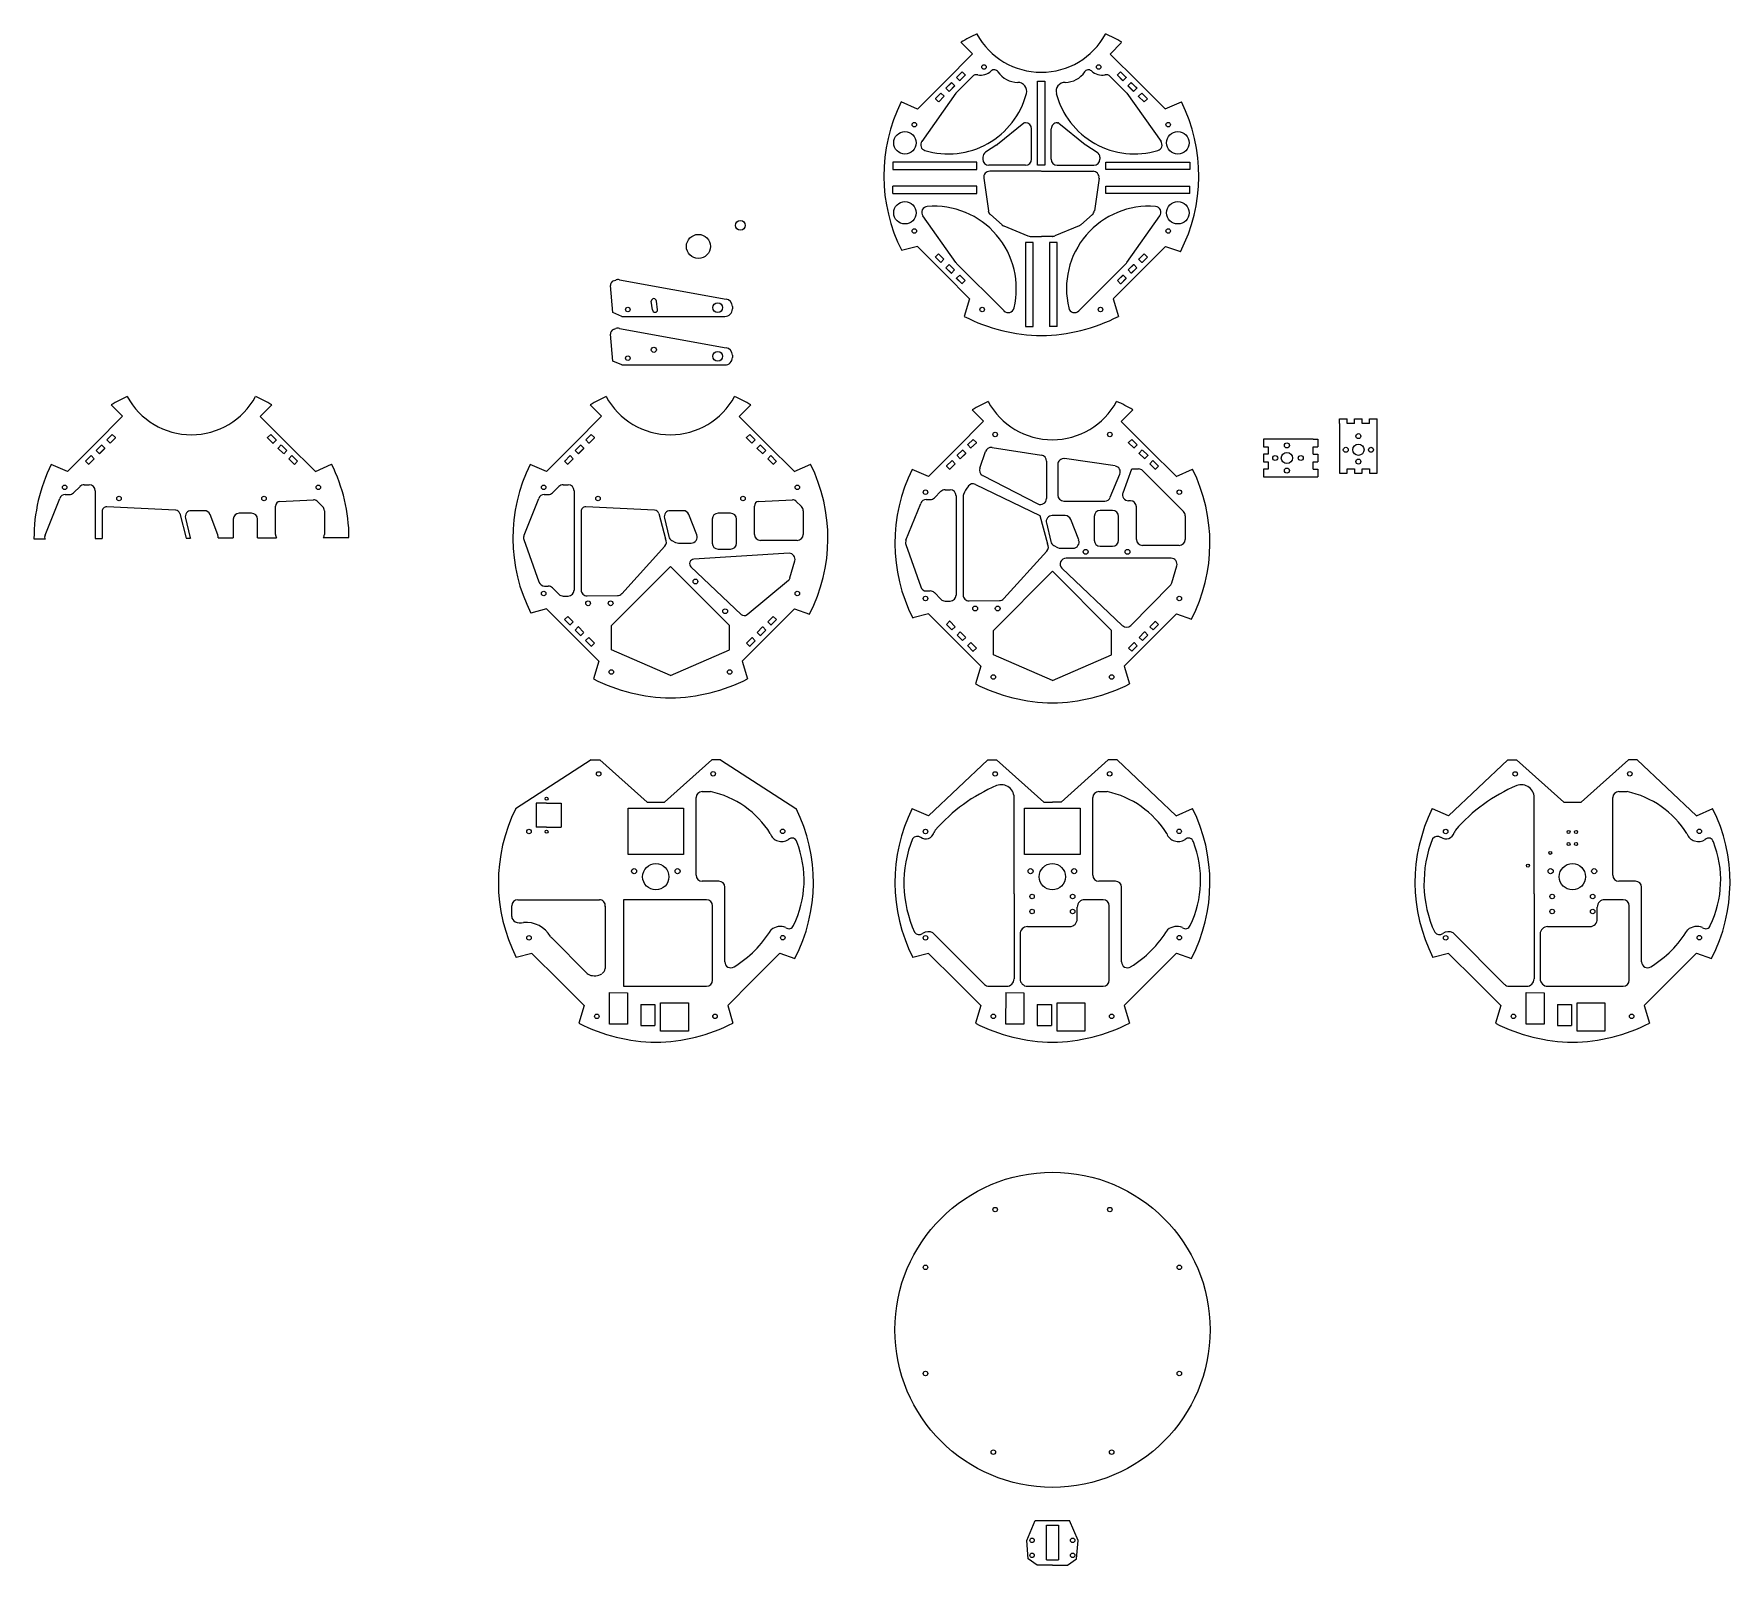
# Model space of a CAD drawing. Header units: millimetres. Extents: x 2602 to 6393, y 716 to 3156.
# Drawn here: x 2602 to 3733, y 716 to 1737 of the extents above; entities that cross this region are included whole.
import ezdxf

# ---------------------------------------------------------------- set-up
doc = ezdxf.new("R2010")
doc.units = ezdxf.units.MM

msp = doc.modelspace()

# ---------------------------------------------------------------- linework, layer by layer
for p, q in [((3227.8, 1723.3), (3220.1, 1731)), ((3319.5, 1723.2), (3327.1, 1730.9)), ((3209.5, 1704.9), (3227.8, 1723.3)), ((3337.9, 1704.8), (3319.5, 1723.2)), ((3217.2, 1707.6), (3220.8, 1711.2)), ((3217.2, 1697.6), (3227.7, 1708.2)), ((3217.3, 1707.7), (3217.2, 1707.6)), ((3217.2, 1707.6), (3219.4, 1705.4)), ((3220.8, 1711.2), (3220.9, 1711.3)), ((3220.9, 1711.3), (3223.1, 1709.1)), ((3223, 1709), (3223.1, 1709.1)), ((3330.2, 1697.6), (3319.6, 1708.2)), ((3326.5, 1711.3), (3324.3, 1709.1)), ((3324.4, 1709), (3324.3, 1709.1)), ((3328, 1705.4), (3324.4, 1709)), ((3326.6, 1711.2), (3326.5, 1711.3)), ((3330.2, 1707.6), (3326.6, 1711.2)), ((3330.2, 1707.6), (3328, 1705.4)), ((3330.1, 1707.7), (3330.2, 1707.6)), ((3209.5, 1704.9), (3191.1, 1686.5)), ((3216.7, 1697.1), (3194, 1665)), ((3206.7, 1697), (3203.1, 1693.5)), ((3206.7, 1697), (3206.8, 1697.1)), ((3206.8, 1697.1), (3208.9, 1695)), ((3210.1, 1700.5), (3213.8, 1704.2)), ((3210.2, 1700.6), (3210.1, 1700.5)), ((3210.1, 1700.5), (3212.3, 1698.3)), ((3216, 1702), (3212.3, 1698.3)), ((3213.8, 1704.2), (3216, 1702)), ((3215.9, 1702), (3216, 1702)), ((3219.4, 1705.5), (3219.4, 1705.4)), ((3271.1, 1705.1), (3276.1, 1705.1)), ((3271.1, 1649.1), (3271.1, 1705.1)), ((3276.1, 1705.1), (3276.1, 1649.1)), ((3327.9, 1705.5), (3328, 1705.4)), ((3330.7, 1697.1), (3353.4, 1665)), ((3333.5, 1704.2), (3331.4, 1702)), ((3331.5, 1702), (3331.4, 1702)), ((3331.4, 1702), (3335.1, 1698.3)), ((3337.2, 1700.5), (3333.5, 1704.2)), ((3337.2, 1700.5), (3335.1, 1698.3)), ((3337.2, 1700.6), (3337.2, 1700.5)), ((3337.9, 1704.8), (3356.3, 1686.4)), ((3340.6, 1697.1), (3338.5, 1695)), ((3340.7, 1697), (3340.6, 1697.1)), ((3340.7, 1697), (3344.2, 1693.5)), ((3191.1, 1686.5), (3180.2, 1691.3)), ((3203.1, 1693.5), (3203.1, 1693.4)), ((3203.1, 1693.4), (3205.2, 1691.3)), ((3205.3, 1691.4), (3208.8, 1694.9)), ((3208.8, 1694.9), (3208.9, 1695)), ((3338.5, 1694.9), (3338.5, 1695)), ((3342.1, 1691.4), (3338.5, 1694.9)), ((3342.1, 1691.4), (3342.2, 1691.3)), ((3344.3, 1693.4), (3342.2, 1691.3)), ((3344.2, 1693.5), (3344.3, 1693.4)), ((3356.2, 1686.6), (3367, 1691.3)), ((3262.1, 1677.2), (3244.5, 1662.9)), ((3263.1, 1677.4), (3262.7, 1677.4)), ((3267.1, 1658.8), (3267.1, 1673.4)), ((3280.2, 1658.8), (3280.3, 1673.4)), ((3284.3, 1677.4), (3284.7, 1677.4)), ((3285.3, 1677.2), (3302.9, 1662.9)), ((3244.1, 1662.7), (3236.5, 1657.7)), ((3303.3, 1662.6), (3310.9, 1657.7)), ((3174.7, 1651.2), (3174.7, 1646.2)), ((3230.7, 1651.2), (3174.7, 1651.2)), ((3230.7, 1646.2), (3230.7, 1651.2)), ((3234.7, 1654.4), (3234.7, 1653.1)), ((3267.1, 1653.1), (3267.1, 1658.8)), ((3280.2, 1653.1), (3280.2, 1658.8)), ((3312.7, 1654.4), (3312.7, 1653.1)), ((3316.7, 1646.2), (3316.7, 1651.2)), ((3316.7, 1651.2), (3372.7, 1651.2)), ((3372.7, 1651.2), (3372.7, 1646.2)), ((3174.7, 1646.2), (3230.7, 1646.2)), ((3235.3, 1640.5), (3238.4, 1618.7)), ((3263.1, 1649.1), (3238.7, 1649.1)), ((3273.6, 1645.1), (3239.3, 1645.1)), ((3276.1, 1649.1), (3271.1, 1649.1)), ((3273.7, 1645.1), (3308.1, 1645.1)), ((3284.2, 1649.1), (3308.7, 1649.1)), ((3312.1, 1640.5), (3309, 1618.7)), ((3372.7, 1646.2), (3316.7, 1646.2)), ((3174.7, 1630.2), (3174.7, 1635.2)), ((3230.7, 1635.2), (3174.7, 1635.2)), ((3174.7, 1630.2), (3230.7, 1630.2)), ((3230.7, 1630.2), (3230.7, 1635.2)), ((3316.7, 1630.2), (3316.7, 1635.2)), ((3316.7, 1635.2), (3372.7, 1635.2)), ((3372.7, 1630.2), (3316.7, 1630.2)), ((3372.7, 1630.2), (3372.7, 1635.2)), ((3239.7, 1616.3), (3247.5, 1609.4)), ((3307.7, 1616.3), (3299.9, 1609.4)), ((3216.7, 1584.3), (3194.7, 1615.3)), ((3248.6, 1608.7), (3264.7, 1602)), ((3298.8, 1608.7), (3282.6, 1602)), ((3330.7, 1584.2), (3352.7, 1615.3)), ((3191.1, 1594.9), (3180.6, 1592.2)), ((3209.5, 1576.5), (3191.1, 1594.9)), ((3268.2, 1597.7), (3263.2, 1597.7)), ((3263.2, 1597.7), (3263.2, 1541.7)), ((3266.3, 1601.7), (3273.7, 1601.7)), ((3268.2, 1541.7), (3268.2, 1597.7)), ((3281.3, 1601.7), (3273.7, 1601.7)), ((3284.2, 1597.7), (3279.2, 1597.7)), ((3279.2, 1597.7), (3279.2, 1541.7)), ((3284.2, 1541.7), (3284.2, 1597.7)), ((3337.9, 1576.5), (3356.3, 1594.9)), ((3356.3, 1594.9), (3366.3, 1591.5)), ((3205.1, 1590.1), (3203, 1587.9)), ((3203.1, 1587.8), (3203, 1587.9)), ((3203.1, 1587.8), (3206.6, 1584.3)), ((3205.2, 1590), (3205.1, 1590.1)), ((3208.8, 1586.5), (3205.2, 1590)), ((3206.6, 1584.3), (3206.7, 1584.2)), ((3208.8, 1586.4), (3206.7, 1584.2)), ((3208.8, 1586.5), (3208.8, 1586.4)), ((3212.2, 1583), (3210.1, 1580.8)), ((3212.3, 1582.9), (3212.2, 1583)), ((3212.2, 1583), (3215.9, 1579.3)), ((3217.1, 1583.7), (3248.8, 1552.1)), ((3330.2, 1583.7), (3298.6, 1552.1)), ((3335.2, 1583), (3331.5, 1579.3)), ((3335.1, 1582.9), (3335.2, 1583)), ((3335.2, 1583), (3337.3, 1580.8)), ((3338.5, 1586.4), (3340.7, 1584.2)), ((3338.6, 1586.4), (3338.5, 1586.4)), ((3338.6, 1586.4), (3342.1, 1590)), ((3340.8, 1584.3), (3340.7, 1584.2)), ((3344.3, 1587.8), (3340.8, 1584.3)), ((3342.1, 1590), (3342.2, 1590.1)), ((3342.2, 1590.1), (3344.4, 1587.9)), ((3344.3, 1587.8), (3344.4, 1587.9)), ((2988.5, 1572), (2990.2, 1572.6)), ((2992.6, 1572.8), (3063.7, 1559.9)), ((3209.5, 1576.5), (3225.9, 1560.1)), ((3213.8, 1577.1), (3210.1, 1580.8)), ((3213.7, 1577.2), (3213.8, 1577.1)), ((3215.9, 1579.3), (3213.8, 1577.1)), ((3219.3, 1575.9), (3217.1, 1573.8)), ((3217.2, 1573.7), (3217.1, 1573.8)), ((3217.1, 1573.8), (3220.7, 1570.2)), ((3219.4, 1575.8), (3219.3, 1575.9)), ((3219.3, 1575.9), (3222.9, 1572.3)), ((3223, 1572.2), (3220.8, 1570.1)), ((3222.9, 1572.3), (3223, 1572.2)), ((3337.9, 1576.5), (3321.5, 1560.1)), ((3324.5, 1572.3), (3324.4, 1572.2)), ((3324.4, 1572.2), (3326.5, 1570.1)), ((3328.1, 1575.9), (3324.5, 1572.3)), ((3330.2, 1573.8), (3326.6, 1570.1)), ((3328, 1575.8), (3328.1, 1575.9)), ((3328.1, 1575.9), (3330.2, 1573.8)), ((3330.2, 1573.7), (3330.2, 1573.8)), ((3331.5, 1579.3), (3333.6, 1577.1)), ((3333.6, 1577.1), (3337.3, 1580.8)), ((3333.7, 1577.2), (3333.6, 1577.1)), ((3337.9, 1576.5), (3337.9, 1576.5)), ((2988.1, 1550.9), (2986.6, 1568.9)), ((3220.7, 1570.2), (3220.8, 1570.1)), ((3225.9, 1560.1), (3222.3, 1548.4)), ((3321.5, 1560.1), (3325, 1548.4)), ((3326.6, 1570.1), (3326.5, 1570.1)), ((2994.1, 1548.4), (2988.1, 1550.9)), ((2994.1, 1548.4), (3062.8, 1548.4)), ((3014.6, 1552.8), (3013.8, 1558.5)), ((3018, 1552.8), (3017.2, 1558.5)), ((3067.8, 1555), (3067.8, 1553.4)), ((2988.5, 1539.6), (2990.2, 1540.2)), ((2992.6, 1540.4), (3063.7, 1527.5)), ((3263.2, 1541.7), (3268.2, 1541.7)), ((3284.2, 1541.7), (3279.2, 1541.7)), ((2988.1, 1518.5), (2986.6, 1536.5)), ((2994.1, 1516), (2988.1, 1518.5)), ((2994.1, 1516), (3062.8, 1516)), ((3067.8, 1522.6), (3067.8, 1521)), ((2643.3, 1463.4), (2661.6, 1481.8)), ((2661.6, 1481.8), (2653.9, 1489.5)), ((2753.3, 1481.7), (2761, 1489.4)), ((2771.7, 1463.3), (2753.3, 1481.7)), ((2962.4, 1463.4), (2980.7, 1481.8)), ((2980.7, 1481.8), (2973, 1489.5)), ((3072.4, 1481.7), (3080.1, 1489.4)), ((3090.8, 1463.3), (3072.4, 1481.7)), ((3235.2, 1478.5), (3227.5, 1486.2)), ((3326.9, 1478.4), (3334.6, 1486.1)), ((2654.6, 1469.7), (2654.7, 1469.7)), ((2654.7, 1469.7), (2656.9, 1467.6)), ((2760.3, 1469.7), (2758.1, 1467.6)), ((2760.4, 1469.7), (2760.3, 1469.7)), ((2973.7, 1469.7), (2973.8, 1469.7)), ((2973.8, 1469.7), (2976, 1467.6)), ((3079.4, 1469.7), (3077.2, 1467.6)), ((3079.5, 1469.7), (3079.4, 1469.7)), ((3216.9, 1460.1), (3235.2, 1478.5)), ((3345.3, 1460), (3326.9, 1478.4)), ((3472.3, 1477), (3472.3, 1480)), ((3472.3, 1477), (3472.3, 1480)), ((3472.3, 1480), (3477.5, 1480)), ((3477.5, 1477), (3477.5, 1480)), ((3482.3, 1477), (3482.3, 1480)), ((3482.3, 1477), (3482.3, 1480)), ((3482.3, 1480), (3487.5, 1480)), ((3487.5, 1477), (3487.5, 1480)), ((3492.3, 1477), (3492.3, 1480)), ((3492.3, 1477), (3492.3, 1480)), ((3492.3, 1480), (3497.5, 1480)), ((3497.5, 1477), (3497.5, 1480)), ((2643.3, 1463.4), (2624.9, 1445)), ((2644, 1459.1), (2643.9, 1459)), ((2643.9, 1459), (2646.1, 1456.8)), ((2649.8, 1460.5), (2646.1, 1456.8)), ((2647.6, 1462.7), (2649.8, 1460.5)), ((2649.7, 1460.4), (2649.8, 1460.5)), ((2651.1, 1466.1), (2651, 1466)), ((2651, 1466), (2653.2, 1463.9)), ((2653.2, 1464), (2653.2, 1463.9)), ((2656.8, 1467.5), (2656.9, 1467.6)), ((2758.2, 1467.5), (2758.1, 1467.6)), ((2761.7, 1464), (2761.8, 1463.9)), ((2764, 1466), (2761.8, 1463.9)), ((2763.9, 1466.1), (2764, 1466)), ((2767.3, 1462.7), (2765.2, 1460.5)), ((2765.3, 1460.4), (2765.2, 1460.5)), ((2771, 1459), (2768.9, 1456.8)), ((2771, 1459.1), (2771, 1459)), ((2771.7, 1463.3), (2790.1, 1444.9)), ((2962.4, 1463.4), (2944, 1445)), ((2963.1, 1459.1), (2963, 1459)), ((2963, 1459), (2965.2, 1456.8)), ((2968.9, 1460.5), (2965.2, 1456.8)), ((2966.7, 1462.7), (2968.9, 1460.5)), ((2968.8, 1460.4), (2968.9, 1460.5)), ((2970.2, 1466.1), (2970.1, 1466)), ((2970.1, 1466), (2972.3, 1463.9)), ((2972.4, 1464), (2972.3, 1463.9)), ((2975.9, 1467.5), (2976, 1467.6)), ((3077.3, 1467.5), (3077.2, 1467.6)), ((3080.8, 1464), (3080.9, 1463.9)), ((3083.1, 1466), (3080.9, 1463.9)), ((3083, 1466.1), (3083.1, 1466)), ((3086.5, 1462.7), (3084.3, 1460.5)), ((3084.4, 1460.4), (3084.3, 1460.5)), ((3090.2, 1459), (3088, 1456.8)), ((3090.1, 1459.1), (3090.2, 1459)), ((3090.8, 1463.3), (3109.2, 1444.9)), ((3216.9, 1460.1), (3198.5, 1441.7)), ((3221.2, 1459.4), (3223.4, 1457.2)), ((3224.7, 1462.8), (3224.6, 1462.7)), ((3224.6, 1462.7), (3226.8, 1460.6)), ((3226.8, 1460.7), (3226.8, 1460.6)), ((3228.2, 1466.4), (3228.3, 1466.4)), ((3228.3, 1466.4), (3230.5, 1464.3)), ((3230.4, 1464.2), (3230.5, 1464.3)), ((3232.6, 1447.3), (3236.4, 1458.3)), ((3240.8, 1460.9), (3273.7, 1455.8)), ((3333.9, 1466.4), (3331.7, 1464.3)), ((3331.8, 1464.2), (3331.7, 1464.3)), ((3334, 1466.4), (3333.9, 1466.4)), ((3335.3, 1460.7), (3335.4, 1460.6)), ((3337.6, 1462.7), (3335.4, 1460.6)), ((3337.5, 1462.8), (3337.6, 1462.7)), ((3340.9, 1459.4), (3338.8, 1457.2)), ((3345.3, 1460), (3363.7, 1441.6)), ((3454.8, 1466.6), (3457.8, 1466.6)), ((3454.8, 1466.6), (3457.8, 1466.6)), ((3454.8, 1461.4), (3457.8, 1461.4)), ((3457.8, 1466.6), (3457.8, 1461.4)), ((2624.9, 1445), (2614, 1449.7)), ((2640.5, 1455.5), (2636.9, 1452)), ((2636.9, 1452), (2636.9, 1451.9)), ((2636.9, 1451.9), (2639, 1449.7)), ((2639.1, 1449.8), (2642.6, 1453.4)), ((2640.5, 1455.5), (2640.6, 1455.6)), ((2640.6, 1455.6), (2642.7, 1453.5)), ((2642.6, 1453.4), (2642.7, 1453.5)), ((2774.4, 1455.6), (2772.3, 1453.5)), ((2772.3, 1453.4), (2772.3, 1453.5)), ((2775.9, 1449.8), (2772.3, 1453.4)), ((2774.5, 1455.5), (2774.4, 1455.6)), ((2774.5, 1455.5), (2778, 1452)), ((2775.9, 1449.8), (2776, 1449.7)), ((2778.1, 1451.9), (2776, 1449.7)), ((2778, 1452), (2778.1, 1451.9)), ((2790, 1445), (2800.8, 1449.8)), ((2944, 1445), (2933.1, 1449.7)), ((2956.1, 1452), (2956, 1451.9)), ((2956, 1451.9), (2958.1, 1449.7)), ((2959.6, 1455.5), (2956.1, 1452)), ((2958.2, 1449.8), (2961.7, 1453.4)), ((2959.6, 1455.5), (2959.7, 1455.6)), ((2959.7, 1455.6), (2961.8, 1453.5)), ((2961.7, 1453.4), (2961.8, 1453.5)), ((3093.5, 1455.6), (3091.4, 1453.5)), ((3091.5, 1453.4), (3091.4, 1453.5)), ((3095, 1449.8), (3091.5, 1453.4)), ((3093.6, 1455.5), (3093.5, 1455.6)), ((3093.6, 1455.5), (3097.1, 1452)), ((3095, 1449.8), (3095.1, 1449.7)), ((3097.2, 1451.9), (3095.1, 1449.7)), ((3097.1, 1452), (3097.2, 1451.9)), ((3109.1, 1445), (3120, 1449.8)), ((3214.1, 1452.2), (3210.5, 1448.7)), ((3210.5, 1448.7), (3210.5, 1448.6)), ((3210.5, 1448.6), (3212.6, 1446.4)), ((3212.7, 1446.5), (3216.2, 1450.1)), ((3214.1, 1452.2), (3214.2, 1452.3)), ((3214.2, 1452.3), (3216.3, 1450.2)), ((3216.2, 1450.1), (3216.3, 1450.2)), ((3217.6, 1455.8), (3217.5, 1455.7)), ((3217.5, 1455.7), (3219.7, 1453.5)), ((3223.4, 1457.2), (3219.7, 1453.5)), ((3223.3, 1457.1), (3223.4, 1457.2)), ((3277.1, 1451.9), (3277.1, 1427)), ((3284.6, 1449.6), (3284.6, 1429.3)), ((3322.9, 1448.7), (3289.2, 1453.6)), ((3328.1, 1430.9), (3334, 1446.7)), ((3334, 1446.7), (3338.4, 1446.7)), ((3338.9, 1457.1), (3338.8, 1457.2)), ((3344.6, 1455.7), (3342.5, 1453.5)), ((3344.6, 1455.8), (3344.6, 1455.7)), ((3348, 1452.3), (3345.9, 1450.2)), ((3345.9, 1450.1), (3345.9, 1450.2)), ((3349.5, 1446.5), (3345.9, 1450.1)), ((3348.1, 1452.2), (3348, 1452.3)), ((3348.1, 1452.2), (3351.6, 1448.7)), ((3349.5, 1446.5), (3349.6, 1446.4)), ((3351.7, 1448.6), (3349.6, 1446.4)), ((3351.6, 1448.7), (3351.7, 1448.6)), ((3363.6, 1441.7), (3374.4, 1446.5)), ((3454.8, 1456.6), (3457.8, 1456.6)), ((3454.8, 1456.6), (3457.8, 1456.6)), ((3454.8, 1451.4), (3457.8, 1451.4)), ((3454.8, 1446.6), (3457.8, 1446.6)), ((3454.8, 1446.6), (3457.8, 1446.6)), ((3457.8, 1456.6), (3457.8, 1451.4)), ((3457.8, 1446.6), (3457.8, 1441.4)), ((2636, 1436.2), (2639.3, 1436.2)), ((2955.1, 1436.2), (2958.4, 1436.2)), ((3198.5, 1441.7), (3187.6, 1446.4)), ((3229.9, 1436.4), (3272.7, 1415.8)), ((3234.6, 1442.4), (3271.3, 1423.4)), ((3319.6, 1427.8), (3326, 1443.2)), ((3341.2, 1445.5), (3368.4, 1418.3)), ((3454.8, 1441.4), (3457.8, 1441.4)), ((2609.9, 1402.5), (2619.7, 1427)), ((2623.4, 1429.6), (2626, 1429.6)), ((2628.8, 1430.7), (2633.2, 1435.1)), ((2643.3, 1432.2), (2643.3, 1400.3)), ((2766.2, 1425), (2788.8, 1426.2)), ((2791.1, 1425.3), (2794.8, 1421.6)), ((2929, 1402.5), (2938.8, 1427)), ((2942.5, 1429.6), (2945.1, 1429.6)), ((2947.9, 1430.7), (2952.3, 1435.1)), ((2962.4, 1432.2), (2962.4, 1366)), ((3085.3, 1425), (3107.9, 1426.2)), ((3110.2, 1425.3), (3113.9, 1421.6)), ((3197, 1426.3), (3199.6, 1426.3)), ((3202.4, 1427.4), (3206.8, 1431.8)), ((3209.6, 1432.9), (3212.9, 1432.9)), ((3216.9, 1428.9), (3216.9, 1362.7)), ((3221.5, 1428.3), (3221.5, 1362.8)), ((3288.6, 1425.3), (3315.9, 1425.3)), ((3333, 1425.5), (3331.8, 1425.5)), ((2647.9, 1418.4), (2647.9, 1400.3)), ((2696.9, 1419.2), (2651.1, 1421.4)), ((2699.7, 1417), (2704, 1400.6)), ((2703.4, 1414), (2706.3, 1401.7)), ((2716, 1418.9), (2707.3, 1418.9)), ((2725, 1402.7), (2719.8, 1416.3)), ((2735.3, 1413.2), (2735.3, 1400.7)), ((2747.5, 1417.2), (2739.3, 1417.2)), ((2751.5, 1400.8), (2751.5, 1413.2)), ((2763.4, 1403.1), (2763.4, 1422)), ((2796, 1418.8), (2796, 1403.1)), ((2967, 1418.4), (2967, 1366.1)), ((3016, 1419.2), (2970.2, 1421.4)), ((3018.8, 1417), (3023.3, 1400.1)), ((3022.5, 1414), (3025.4, 1401.7)), ((3035.1, 1418.9), (3026.4, 1418.9)), ((3044.1, 1402.7), (3038.9, 1416.3)), ((3054.4, 1413.2), (3054.4, 1397.3)), ((3066.6, 1417.2), (3058.4, 1417.2)), ((3070.6, 1397.3), (3070.6, 1413.2)), ((3082.5, 1403.1), (3082.5, 1422)), ((3115.1, 1418.8), (3115.1, 1403.1)), ((3183.5, 1399.2), (3193.3, 1423.7)), ((3272.7, 1415.8), (3277.8, 1396.8)), ((3289.6, 1415.6), (3280.9, 1415.6)), ((3298.6, 1399.4), (3293.4, 1413)), ((3308.9, 1415.1), (3308.9, 1399.2)), ((3321.1, 1419.1), (3312.9, 1419.1)), ((3325.1, 1399.2), (3325.1, 1415.1)), ((3337, 1399.8), (3337, 1421.5)), ((3369.5, 1415.5), (3369.5, 1399.8)), ((3277, 1410.7), (3279.9, 1398.4)), ((2602.5, 1400.1), (2609.7, 1400.2)), ((2643.3, 1400.3), (2647.9, 1400.3)), ((2704, 1400.6), (2706.8, 1400.6)), ((2725.2, 1400.7), (2735.3, 1400.7)), ((2751.5, 1400.8), (2764.1, 1400.9)), ((2795.3, 1401), (2812.4, 1401.1)), ((2928.9, 1399.7), (2938.9, 1371.4)), ((2994.2, 1363.6), (3022.9, 1395.2)), ((3027.5, 1399.1), (3030, 1397.7)), ((3031.9, 1397.3), (3040.3, 1397.3)), ((3105.6, 1390.5), (3042.1, 1386.6)), ((3058.4, 1393.3), (3066.6, 1393.3)), ((3111.1, 1399.1), (3086.5, 1399.1)), ((3183.4, 1396.4), (3193.4, 1368.1)), ((3248.7, 1360.3), (3277.4, 1391.9)), ((3282, 1395.8), (3284.5, 1394.4)), ((3286.4, 1393.9), (3294.8, 1393.9)), ((3312.9, 1395.2), (3321.1, 1395.2)), ((3365.5, 1395.8), (3341, 1395.8)), ((2987.2, 1342.4), (3026.6, 1381.8)), ((3066, 1342.4), (3026.6, 1381.8)), ((3040.2, 1381.4), (3073.6, 1349.8)), ((3106.2, 1374.2), (3109.4, 1385.4)), ((3287.3, 1380.5), (3327.6, 1342.3)), ((3360.1, 1387.2), (3290.2, 1387.2)), ((3360.7, 1370.9), (3363.9, 1382.1)), ((2942.7, 1368.7), (2945.1, 1368.7)), ((2947.9, 1367.6), (2952.3, 1363.2)), ((3077.6, 1349.7), (3105.2, 1372.5)), ((3241.7, 1339.1), (3281.1, 1378.5)), ((3320.5, 1339.1), (3281.1, 1378.5)), ((3333.2, 1342.4), (3359.7, 1369.2)), ((2955.1, 1362), (2958.4, 1362)), ((2971.1, 1362.1), (2991.2, 1362.3)), ((3197.1, 1365.4), (3199.6, 1365.4)), ((3202.4, 1364.3), (3206.8, 1359.9)), ((3209.6, 1358.7), (3212.9, 1358.7)), ((3225.6, 1358.8), (3245.7, 1359)), ((2944, 1353.4), (2933.5, 1350.7)), ((2962.4, 1335), (2944, 1353.4)), ((2958.1, 1348.5), (2955.9, 1346.4)), ((2956, 1346.3), (2955.9, 1346.4)), ((2956, 1346.3), (2959.5, 1342.8)), ((2961.7, 1344.9), (2958.1, 1348.5)), ((2958.1, 1348.5), (2958.1, 1348.5)), ((2961.8, 1344.8), (2959.6, 1342.7)), ((2961.7, 1344.9), (2961.8, 1344.8)), ((3090.8, 1335), (3109.2, 1353.4)), ((3091.5, 1344.9), (3091.4, 1344.8)), ((3091.4, 1344.8), (3093.6, 1342.7)), ((3091.5, 1344.9), (3095.1, 1348.4)), ((3097.2, 1346.3), (3093.7, 1342.8)), ((3095.1, 1348.5), (3097.3, 1346.4)), ((3095.1, 1348.4), (3095.1, 1348.5)), ((3097.2, 1346.3), (3097.3, 1346.4)), ((3109.2, 1353.4), (3119.2, 1350)), ((3198.5, 1350.1), (3188, 1347.4)), ((3216.9, 1331.7), (3198.5, 1350.1)), ((3212.5, 1345.2), (3210.4, 1343.1)), ((3212.6, 1345.2), (3212.5, 1345.2)), ((3216.2, 1341.6), (3212.6, 1345.2)), ((3345.3, 1331.7), (3363.7, 1350.1)), ((3346, 1341.6), (3349.5, 1345.1)), ((3349.5, 1345.1), (3349.6, 1345.2)), ((3349.6, 1345.2), (3351.8, 1343.1)), ((3363.7, 1350.1), (3373.7, 1346.7)), ((2959.5, 1342.8), (2959.6, 1342.7)), ((2962.4, 1335), (2978.8, 1318.6)), ((2965.1, 1341.5), (2963, 1339.3)), ((2965.2, 1341.4), (2965.1, 1341.5)), ((2966.6, 1335.7), (2966.7, 1335.6)), ((2968.8, 1337.8), (2966.7, 1335.6)), ((2972.2, 1334.4), (2970, 1332.3)), ((2972.3, 1334.3), (2972.2, 1334.4)), ((2987.2, 1326.1), (2987.2, 1342.4)), ((3066, 1326.1), (3066, 1342.4)), ((3090.8, 1335), (3074.4, 1318.6)), ((3080.9, 1334.3), (3081, 1334.4)), ((3081, 1334.4), (3083.1, 1332.2)), ((3084.4, 1337.8), (3086.5, 1335.6)), ((3086.6, 1335.7), (3086.5, 1335.6)), ((3088, 1341.4), (3088.1, 1341.5)), ((3088.1, 1341.5), (3090.2, 1339.3)), ((3090.8, 1335), (3090.8, 1335)), ((3093.7, 1342.8), (3093.6, 1342.7)), ((3210.5, 1343), (3210.4, 1343.1)), ((3210.5, 1343), (3214, 1339.5)), ((3214, 1339.5), (3214.1, 1339.4)), ((3216.2, 1341.5), (3214.1, 1339.4)), ((3216.2, 1341.6), (3216.2, 1341.5)), ((3219.6, 1338.2), (3217.5, 1336)), ((3219.7, 1338.1), (3219.6, 1338.2)), ((3223.3, 1334.5), (3221.2, 1332.3)), ((3241.7, 1322.8), (3241.7, 1339.1)), ((3320.5, 1322.8), (3320.5, 1339.1)), ((3338.9, 1334.5), (3341, 1332.3)), ((3342.5, 1338.1), (3342.6, 1338.2)), ((3342.6, 1338.2), (3344.7, 1336)), ((3346, 1341.6), (3345.9, 1341.5)), ((3345.9, 1341.5), (3348.1, 1339.4)), ((3348.2, 1339.5), (3348.1, 1339.4)), ((3351.7, 1343), (3348.2, 1339.5)), ((3351.7, 1343), (3351.8, 1343.1)), ((2970.1, 1332.2), (2970, 1332.3)), ((2975.9, 1330.7), (2973.7, 1328.5)), ((2973.7, 1328.6), (2973.7, 1328.5)), ((2975.8, 1330.8), (2975.9, 1330.7)), ((3026.6, 1309), (2987.2, 1326.1)), ((3026.6, 1309), (3066, 1326.1)), ((3077.4, 1330.8), (3077.3, 1330.7)), ((3077.3, 1330.7), (3079.4, 1328.5)), ((3079.5, 1328.6), (3079.4, 1328.5)), ((3083.1, 1332.2), (3083.1, 1332.2)), ((3216.9, 1331.7), (3233.3, 1315.3)), ((3221.1, 1332.4), (3221.2, 1332.3)), ((3226.7, 1331.1), (3224.5, 1328.9)), ((3224.6, 1328.9), (3224.5, 1328.9)), ((3226.8, 1331), (3226.7, 1331.1)), ((3228.1, 1325.3), (3228.2, 1325.2)), ((3230.4, 1327.4), (3228.2, 1325.2)), ((3230.3, 1327.5), (3230.4, 1327.4)), ((3281.1, 1305.7), (3241.7, 1322.8)), ((3281.1, 1305.7), (3320.5, 1322.8)), ((3345.3, 1331.7), (3328.9, 1315.3)), ((3331.9, 1327.5), (3331.8, 1327.4)), ((3331.8, 1327.4), (3333.9, 1325.2)), ((3334, 1325.3), (3333.9, 1325.2)), ((3335.4, 1331), (3335.5, 1331.1)), ((3335.5, 1331.1), (3337.6, 1328.9)), ((3337.6, 1328.9), (3337.6, 1328.9)), ((3341.1, 1332.4), (3341, 1332.3)), ((3345.3, 1331.7), (3345.3, 1331.7)), ((2978.8, 1318.6), (2975.2, 1306.9)), ((3074.4, 1318.6), (3077.9, 1306.9)), ((3233.3, 1315.3), (3229.7, 1303.6)), ((3328.9, 1315.3), (3332.4, 1303.6)), ((2973.8, 1252.8), (2923.4, 1220.3)), ((2973.8, 1252.8), (2979.5, 1252.8)), ((2979.5, 1252.8), (3011.1, 1224.7)), ((3054.1, 1252.9), (3022.6, 1224.7)), ((3059.9, 1252.8), (3054.1, 1252.9)), ((3059.9, 1252.8), (3110.2, 1220.4)), ((3238, 1252.8), (3198.5, 1215.6)), ((3238, 1252.8), (3243.7, 1252.8)), ((3243.7, 1252.8), (3275.3, 1224.7)), ((3318.3, 1252.9), (3286.8, 1224.7)), ((3324.1, 1252.8), (3318.3, 1252.9)), ((3324.1, 1252.8), (3363.6, 1215.6)), ((3584.5, 1252.8), (3545, 1215.6)), ((3584.5, 1252.8), (3590.3, 1252.8)), ((3590.3, 1252.8), (3621.8, 1224.7)), ((3664.8, 1252.9), (3633.3, 1224.7)), ((3670.6, 1252.8), (3664.8, 1252.9)), ((3670.6, 1252.8), (3710.1, 1215.6)), ((2944, 1224), (2937, 1224)), ((2937, 1224), (2937, 1208)), ((2944, 1224), (2953.7, 1224)), ((2953.7, 1224), (2953.7, 1208)), ((2998.3, 1220.7), (3035.3, 1220.7)), ((2998.3, 1189.7), (2998.3, 1220.7)), ((3011.1, 1224.7), (3022.6, 1224.7)), ((3035.3, 1220.7), (3035.3, 1189.7)), ((3043.7, 1176), (3043.7, 1227.7)), ((3047.7, 1231.7), (3053.3, 1231.7)), ((3255.5, 1163.7), (3255.5, 1226.8)), ((3262.5, 1220.7), (3299.5, 1220.7)), ((3262.5, 1189.7), (3262.5, 1220.7)), ((3275.3, 1224.7), (3281.1, 1224.7)), ((3286.8, 1224.7), (3281, 1224.7)), ((3299.5, 1220.7), (3299.5, 1189.7)), ((3307.9, 1176), (3307.9, 1227.7)), ((3311.9, 1231.7), (3317.5, 1231.7)), ((3602, 1163.7), (3602, 1226.8)), ((3621.8, 1224.7), (3633.3, 1224.7)), ((3654.4, 1176), (3654.4, 1227.7)), ((3658.4, 1231.7), (3664, 1231.7)), ((3198.5, 1215.6), (3187.6, 1220.3)), ((3363.6, 1215.6), (3374.4, 1220.4)), ((3545, 1215.6), (3534.2, 1220.3)), ((3710.1, 1215.6), (3721, 1220.4)), ((2944, 1208), (2937, 1208)), ((2944, 1208), (2953.7, 1208)), ((3035.3, 1189.7), (2998.3, 1189.7)), ((3299.5, 1189.7), (3262.5, 1189.7)), ((3016.7, 1166.2), (3016.7, 1166.2)), ((3016.7, 1166.2), (3016.7, 1166.2)), ((3058.8, 1172), (3047.7, 1172)), ((3062.8, 1118.3), (3062.8, 1168)), ((3280.9, 1166.2), (3280.9, 1166.2)), ((3280.9, 1166.2), (3280.9, 1166.2)), ((3323.1, 1172), (3311.9, 1172)), ((3327.1, 1118.3), (3327.1, 1168)), ((3627.5, 1166.2), (3627.5, 1166.2)), ((3627.5, 1166.2), (3627.5, 1166.2)), ((3669.6, 1172), (3658.4, 1172)), ((3673.6, 1118.3), (3673.6, 1168)), ((2920.8, 1148.6), (2920.8, 1155.7)), ((2924.8, 1159.7), (2979.2, 1159.7)), ((2983.1, 1155.3), (2983, 1113.8)), ((3050.6, 1159.7), (2995.3, 1159.7)), ((2995.3, 1159.7), (2995.3, 1102)), ((3054.6, 1106), (3054.6, 1155.7)), ((3255.5, 1163.7), (3255.5, 1107)), ((3297.6, 1146.8), (3297.6, 1154.7)), ((3314.9, 1159.7), (3302.6, 1159.7)), ((3318.9, 1106), (3318.9, 1155.7)), ((3602, 1163.7), (3602, 1107)), ((3644.1, 1146.8), (3644.1, 1154.7)), ((3661.4, 1159.7), (3649.1, 1159.7)), ((3665.4, 1106), (3665.4, 1155.7)), ((3264.5, 1141.8), (3292.6, 1141.8)), ((3611, 1141.8), (3639.1, 1141.8)), ((2971.1, 1110.6), (2947.3, 1134.4)), ((3201.4, 1137.6), (3235.8, 1103.2)), ((3259.5, 1136.8), (3259.5, 1107)), ((3548, 1137.6), (3582.3, 1103.2)), ((3606, 1136.8), (3606, 1107)), ((2934.3, 1123.9), (2923.8, 1121.2)), ((2952.6, 1105.6), (2934.3, 1123.9)), ((3081.1, 1105.6), (3099.4, 1124)), ((3099.4, 1124), (3109.5, 1120.5)), ((3198.5, 1123.9), (3188, 1121.2)), ((3216.9, 1105.6), (3198.5, 1123.9)), ((3345.3, 1105.6), (3363.7, 1124)), ((3363.7, 1124), (3373.7, 1120.5)), ((3545, 1123.9), (3534.5, 1121.2)), ((3563.4, 1105.6), (3545, 1123.9)), ((3691.8, 1105.6), (3710.2, 1124)), ((3710.2, 1124), (3720.2, 1120.5)), ((2952.6, 1105.6), (2969.1, 1089.1)), ((2985.9, 1097.8), (2997.9, 1097.7)), ((2985.9, 1076.8), (2985.9, 1097.8)), ((2995.3, 1102), (3050.6, 1102)), ((2997.9, 1097.7), (2997.9, 1076.7)), ((3081.1, 1105.6), (3064.7, 1089.2)), ((3216.9, 1105.6), (3233.3, 1089.1)), ((3238.7, 1102), (3250.5, 1102)), ((3250.1, 1097.8), (3262.1, 1097.7)), ((3250.1, 1076.8), (3250.2, 1097.8)), ((3262.1, 1097.7), (3262.1, 1076.7)), ((3264.5, 1102), (3314.9, 1102)), ((3345.3, 1105.6), (3328.9, 1089.2)), ((3563.4, 1105.6), (3579.8, 1089.1)), ((3585.2, 1102), (3597, 1102)), ((3596.6, 1097.8), (3608.6, 1097.7)), ((3596.6, 1076.8), (3596.7, 1097.8)), ((3608.6, 1097.7), (3608.6, 1076.7)), ((3611, 1102), (3661.4, 1102)), ((3691.8, 1105.6), (3675.4, 1089.2)), ((2969.1, 1089.1), (2965.5, 1077.4)), ((3006.8, 1089.9), (3016.2, 1089.9)), ((3006.8, 1089.9), (3006.8, 1075.9)), ((3016.2, 1089.9), (3016.2, 1075.9)), ((3020, 1072), (3020, 1090.9)), ((3020, 1090.9), (3038.5, 1090.9)), ((3038.5, 1090.9), (3038.5, 1072)), ((3064.7, 1089.2), (3068.2, 1077.5)), ((3233.3, 1089.1), (3229.7, 1077.4)), ((3271, 1089.9), (3280.4, 1089.9)), ((3271, 1089.9), (3271, 1075.9)), ((3280.4, 1089.9), (3280.4, 1075.9)), ((3284.2, 1072), (3284.2, 1090.9)), ((3284.2, 1090.9), (3302.7, 1090.9)), ((3302.7, 1090.9), (3302.7, 1072)), ((3328.9, 1089.2), (3332.4, 1077.5)), ((3579.8, 1089.1), (3576.2, 1077.4)), ((3617.5, 1089.9), (3626.9, 1089.9)), ((3617.5, 1089.9), (3617.5, 1075.9)), ((3626.9, 1089.9), (3626.9, 1075.9)), ((3630.7, 1072), (3630.7, 1090.9)), ((3630.7, 1090.9), (3649.2, 1090.9)), ((3649.2, 1090.9), (3649.2, 1072)), ((3675.4, 1089.2), (3678.9, 1077.5)), ((2997.9, 1076.7), (2985.9, 1076.8)), ((3006.8, 1075.9), (3016.2, 1075.8)), ((3262.1, 1076.7), (3250.1, 1076.8)), ((3271, 1075.9), (3280.4, 1075.8)), ((3608.6, 1076.7), (3596.6, 1076.8)), ((3617.5, 1075.9), (3626.9, 1075.8)), ((3038.5, 1072), (3020, 1072)), ((3302.7, 1072), (3284.2, 1072)), ((3649.2, 1072), (3630.7, 1072)), ((3263.9, 732.8), (3269.5, 746)), ((3269.5, 746), (3292.5, 746)), ((3298.1, 732.8), (3292.5, 746)), ((3277.1, 719.8), (3277.1, 743)), ((3277.1, 743), (3285, 743)), ((3285, 743), (3285, 719.8)), ((3264.9, 720.5), (3263.9, 732.8)), ((3297.1, 720.5), (3298.1, 732.8)), ((3271, 716.3), (3264.9, 720.5)), ((3281, 716.3), (3271, 716.3)), ((3277.1, 719.8), (3285, 719.8)), ((3281, 716.3), (3291, 716.3)), ((3291, 716.3), (3297.1, 720.5))]:
    msp.add_line(p, q)
for points in [[(3217.3, 1707.7), (3217.4, 1707.8), (3220.8, 1711.2)], [(3330.1, 1707.7), (3329.9, 1707.8), (3326.6, 1711.2)], [(3210.2, 1700.6), (3213.8, 1704.1)], [(3215.9, 1702), (3212.4, 1698.4)], [(3331.5, 1702), (3335, 1698.4)], [(3337.2, 1700.6), (3333.6, 1704.1)], [(3212.3, 1582.9), (3215.8, 1579.4)], [(3335.1, 1582.9), (3331.5, 1579.4)], [(3213.7, 1577.2), (3210.1, 1580.8)], [(3219.4, 1575.8), (3219.5, 1575.7), (3222.9, 1572.3)], [(3328, 1575.8), (3327.8, 1575.7), (3324.5, 1572.3)], [(3333.7, 1577.2), (3337.2, 1580.7)], [(2651.1, 1466.1), (2651.3, 1466.3), (2654.6, 1469.7)], [(2763.9, 1466.1), (2763.7, 1466.3), (2760.4, 1469.7)], [(2970.2, 1466.1), (2970.4, 1466.3), (2973.7, 1469.7)], [(3083, 1466.1), (3082.8, 1466.3), (3079.5, 1469.7)], [(3472.3, 1477), (3472.3, 1447), (3472.3, 1443.8), (3477.5, 1443.8), (3477.5, 1446.8), (3482.3, 1446.8), (3482.3, 1443.8), (3487.5, 1443.8), (3487.5, 1446.8), (3492.3, 1446.8), (3492.3, 1443.8), (3497.5, 1443.8), (3497.5, 1447), (3497.5, 1477)], [(3482.3, 1477), (3477.5, 1477)], [(3492.3, 1477), (3487.5, 1477)], [(2644, 1459.1), (2647.6, 1462.6)], [(2649.7, 1460.4), (2646.2, 1456.9)], [(2765.3, 1460.4), (2768.8, 1456.9)], [(2771, 1459.1), (2767.4, 1462.6)], [(2963.1, 1459.1), (2966.7, 1462.6)], [(2968.8, 1460.4), (2965.3, 1456.9)], [(3084.4, 1460.4), (3087.9, 1456.9)], [(3090.1, 1459.1), (3086.5, 1462.6)], [(3217.6, 1455.8), (3221.2, 1459.3)], [(3224.7, 1462.8), (3224.8, 1463), (3228.2, 1466.4)], [(3337.5, 1462.8), (3337.3, 1463), (3334, 1466.4)], [(3344.6, 1455.8), (3341, 1459.3)], [(3454.8, 1466.6), (3424.8, 1466.6), (3421.7, 1466.6), (3421.7, 1461.4), (3424.7, 1461.4), (3424.7, 1456.6), (3421.7, 1456.6), (3421.7, 1451.4), (3424.7, 1451.4), (3424.7, 1446.6), (3421.7, 1446.6), (3421.7, 1441.4), (3424.8, 1441.4), (3454.8, 1441.4)], [(3454.8, 1456.6), (3454.8, 1461.4)], [(3223.3, 1457.1), (3219.8, 1453.6)], [(3338.9, 1457.1), (3342.4, 1453.6)], [(3454.8, 1446.6), (3454.8, 1451.4)], [(2966.6, 1335.7), (2963.1, 1339.2)], [(2965.2, 1341.4), (2968.7, 1337.9)], [(2972.3, 1334.3), (2972.4, 1334.2), (2975.8, 1330.8)], [(3080.9, 1334.3), (3080.8, 1334.1), (3077.4, 1330.8)], [(3088, 1341.4), (3084.4, 1337.8)], [(3086.6, 1335.7), (3090.1, 1339.2)], [(3221.1, 1332.4), (3217.5, 1335.9)], [(3219.7, 1338.1), (3223.2, 1334.6)], [(3342.5, 1338.1), (3338.9, 1334.5)], [(3341.1, 1332.4), (3344.6, 1335.9)], [(3226.8, 1331), (3226.9, 1330.9), (3230.3, 1327.5)], [(3335.4, 1331), (3335.2, 1330.8), (3331.9, 1327.5)]]:
    msp.add_lwpolyline(points)
for points in [[(3219.4, 1705.5), (3223, 1709)], [(3327.9, 1705.5), (3324.4, 1709)], [(3217.2, 1573.7), (3220.7, 1570.2)], [(3330.2, 1573.7), (3326.6, 1570.1)], [(2653.2, 1464), (2656.8, 1467.5)], [(2761.7, 1464), (2758.2, 1467.5)], [(2972.4, 1464), (2975.9, 1467.5)], [(3080.8, 1464), (3077.3, 1467.5)], [(3226.8, 1460.7), (3230.4, 1464.2)], [(3335.3, 1460.7), (3331.8, 1464.2)], [(2970.1, 1332.2), (2973.7, 1328.6)], [(3083.1, 1332.2), (3079.5, 1328.6)], [(3224.6, 1328.9), (3228.1, 1325.3)], [(3337.6, 1328.9), (3334, 1325.3)]]:
    msp.add_lwpolyline(points, close=True)
for centre, radius in [((3235.5, 1714.5), 1.5), ((3311.9, 1714.5), 1.5), ((3189.1, 1676.1), 1.5), ((3358.2, 1676.1), 1.5), ((3182.8, 1664), 7.47), ((3364.6, 1664), 7.47), ((3182.8, 1617.4), 7.47), ((3364.6, 1617.4), 7.47), ((3073.2, 1609), 3.25), ((3189.1, 1605.3), 1.5), ((3358.2, 1605.3), 1.5), ((3045.2, 1595), 8), ((2998.2, 1552.9), 1.5), ((3058.1, 1554.2), 3.25), ((3234.3, 1552.9), 1.5), ((3313.1, 1552.9), 1.5), ((3015.5, 1526.1), 1.7), ((2998.2, 1520.5), 1.5), ((3058.1, 1521.8), 3.25), ((3242.9, 1469.7), 1.5), ((3319.3, 1469.7), 1.5), ((3484.9, 1468.6), 1.65), ((3437.3, 1462.4), 1.65), ((3476.5, 1459.5), 1.65), ((3484.9, 1459.5), 3.75), ((3493.3, 1459.5), 1.65), ((3429.5, 1454), 1.65), ((3437.3, 1454), 3.75), ((3437.3, 1445.6), 1.65), ((3446.5, 1454), 1.65), ((3484.9, 1451.6), 1.65), ((2623, 1434.5), 1.5), ((2792, 1434.5), 1.5), ((2942.1, 1434.5), 1.5), ((3111.1, 1434.5), 1.5), ((2659.2, 1427), 1.5), ((2755.8, 1427), 1.5), ((2978.3, 1427), 1.5), ((3074.9, 1427), 1.5), ((3196.5, 1431.2), 1.5), ((3365.6, 1431.2), 1.5), ((2942.1, 1363.7), 1.5), ((3111.1, 1363.7), 1.5), ((3196.5, 1360.4), 1.5), ((3365.6, 1360.4), 1.5), ((2987.2, 1311.4), 1.5), ((3066, 1311.4), 1.5), ((3241.7, 1308.1), 1.5), ((3320.5, 1308.1), 1.5), ((2978.7, 1243.5), 1.5), ((3055, 1243.6), 1.5), ((3242.9, 1243.5), 1.5), ((3319.2, 1243.6), 1.5), ((3589.4, 1243.5), 1.5), ((3665.7, 1243.6), 1.5), ((2944, 1227), 1), ((2932.3, 1205.1), 1.5), ((2944, 1205), 1), ((3101.3, 1205.2), 1.5), ((3196.5, 1205.1), 1.5), ((3365.5, 1205.2), 1.5), ((3543.1, 1205.1), 1.5), ((3624.9, 1204.8), 1), ((3629.9, 1204.8), 1), ((3712.1, 1205.2), 1.5), ((3612.7, 1190.9), 1), ((3624.9, 1196.8), 1), ((3629.9, 1196.8), 1), ((3002.3, 1178.7), 1.7), ((3016.8, 1175), 8.75), ((3031.3, 1178.7), 1.7), ((3266.5, 1178.7), 1.7), ((3281, 1175), 8.75), ((3295.5, 1178.7), 1.7), ((3597.8, 1182.4), 1), ((3613, 1178.7), 1.7), ((3627.5, 1175), 8.75), ((3642, 1178.7), 1.7), ((3267.5, 1161.8), 1.5), ((3267.5, 1151.8), 1.5), ((3294.5, 1161.8), 1.5), ((3294.5, 1151.8), 1.5), ((3614, 1161.8), 1.5), ((3614, 1151.8), 1.5), ((3641, 1161.8), 1.5), ((3641, 1151.8), 1.5), ((2932.3, 1134.3), 1.5), ((3101.4, 1134.4), 1.5), ((3196.5, 1134.3), 1.5), ((3365.6, 1134.4), 1.5), ((3543.1, 1134.3), 1.5), ((3712.1, 1134.4), 1.5), ((2977.5, 1082), 1.5), ((2977.5, 1082), 1.5), ((3056.2, 1082), 1.5), ((3056.3, 1082), 1.5), ((3241.7, 1082), 1.5), ((3241.7, 1082), 1.5), ((3320.5, 1082), 1.5), ((3320.5, 1082), 1.5), ((3588.2, 1082), 1.5), ((3588.2, 1082), 1.5), ((3667, 1082), 1.5), ((3667, 1082), 1.5), ((3281.1, 873.1), 105), ((3242.9, 953.2), 1.5), ((3242.9, 953.2), 1.5), ((3319.3, 953.2), 1.5), ((3319.3, 953.2), 1.5), ((3196.5, 914.7), 1.5), ((3196.5, 914.7), 1.5), ((3365.6, 914.7), 1.5), ((3365.6, 914.7), 1.5), ((3196.5, 844), 1.5), ((3196.5, 844), 1.5), ((3365.6, 844), 1.5), ((3365.6, 844), 1.5), ((3241.7, 791.6), 1.5), ((3241.7, 791.6), 1.5), ((3320.5, 791.6), 1.5), ((3320.5, 791.6), 1.5), ((3267.5, 732.8), 1.5), ((3267.5, 722.8), 1.5), ((3294.5, 732.8), 1.5), ((3294.5, 722.8), 1.5)]:
    msp.add_circle(centre, radius)
at = {"color": 7, "true_color": 0xffffff}
for centre in [(3303.2, 1391.5), (3331.1, 1391.5), (3043.2, 1371.7), (2971.7, 1357.2), (2986.7, 1357.2), (3063, 1351.9), (3229.6, 1353.7), (3244.6, 1353.7)]:
    msp.add_circle(centre, 1.6, dxfattribs=at)
for centre, radius, start, end in [((3273.7, 1640.7), 105, 114.0744, 120.6651), ((3273.6, 1759.7), 48.7, 208.4785, 331.5215), ((3273.7, 1640.7), 105, 59.3493, 65.9901), ((3230.6, 1705.4), 4, 79.4961, 134.9857), ((3233.2, 1719.5), 10.4, 259.4961, 313.0834), ((3242.3, 1709.7), 3, 33.378, 133.0834), ((3257.9, 1720), 15.7, 213.378, 269.9468), ((3289.5, 1720), 15.7, 270.0532, 326.622), ((3305, 1709.7), 3, 46.9166, 146.622), ((3314.2, 1719.5), 10.4, 226.9166, 280.5039), ((3316.8, 1705.4), 4, 45.0143, 100.5039), ((3211.6, 1710.5), 53.9, 253.3261, 345.3194), ((3220, 1694.8), 4, 134.9857, 144.719), ((3257.9, 1698.3), 6, 345.3194, 89.9468), ((3289.5, 1698.3), 6, 90.0532, 194.6806), ((3335.8, 1710.5), 53.9, 194.6806, 286.6739), ((3327.4, 1694.8), 4, 35.281, 45.0143), ((3279, 1642.1), 110.3, 153.5396, 206.9198), ((3268.3, 1642.1), 110.3, 332.6845, 26.4903), ((3262.7, 1676.4), 1, 90, 129.045), ((3263.1, 1673.4), 4, 0, 90), ((3284.3, 1673.4), 4, 89.9857, 179.9857), ((3284.7, 1676.4), 1, 50.9407, 89.9857), ((3197.3, 1662.7), 4, 144.719, 253.3261), ((3241.9, 1666), 4, 302.9299, 309.045), ((3305.4, 1666), 4, 230.9407, 237.0558), ((3350.1, 1662.7), 4, 286.6739, 35.281), ((3238.7, 1654.4), 4, 122.9299, 180), ((3238.7, 1653.1), 4, 180, 270), ((3263.1, 1653.1), 4, 270, 0), ((3284.2, 1653.1), 4, 179.9857, 269.9857), ((3308.7, 1653.1), 4, 269.9857, 359.9857), ((3308.7, 1654.4), 4, 359.9857, 57.0558), ((3239.3, 1641.1), 4, 90, 187.9602), ((3308.1, 1641.1), 4, 352.0255, 89.9857), ((3198, 1617.6), 4, 94.604, 215.2523), ((3202.1, 1566.9), 54.9, 346.4218, 94.604), ((3242.3, 1619.3), 4, 187.9602, 228.6802), ((3345.3, 1566.9), 54.9, 85.3817, 193.5638), ((3305, 1619.3), 4, 311.3054, 352.0255), ((3349.4, 1617.6), 4, 324.7333, 85.3817), ((3250.1, 1612.4), 4, 228.6802, 247.2668), ((3297.2, 1612.4), 4, 292.7189, 311.3054), ((3266.3, 1605.7), 4, 247.2668, 270), ((3281.1, 1605.7), 4, 269.9857, 292.7189), ((3281.3, 1605.7), 4, 269.9857, 281.9138), ((3220, 1586.6), 4, 215.2523, 224.9857), ((3327.4, 1586.5), 4, 315, 324.7333), ((2989.6, 1569.2), 3, 111.0899, 184.9996), ((2991.6, 1568.9), 4, 75.5344, 111.0899), ((3015.5, 1558.5), 1.7, 0, 180), ((3062.8, 1555), 5, 0, 79.7464), ((3016.3, 1552.8), 1.7, 180, 0), ((3062.8, 1553.4), 5, 270, 0), ((3275.2, 1651.7), 116.1, 242.9095, 269.2569), ((3251.6, 1554.9), 4, 224.9857, 346.4218), ((3272.1, 1651.7), 116.1, 270.7731, 297.1204), ((3295.8, 1554.9), 4, 193.5638, 315), ((2989.6, 1536.8), 3, 111.0899, 184.9996), ((2991.6, 1536.5), 4, 75.5344, 111.0899), ((3062.8, 1522.6), 5, 0, 79.7464), ((3062.8, 1521), 5, 270, 0), ((2707.5, 1399.1), 105, 114.0744, 120.6651), ((2707.4, 1518.2), 48.7, 208.4785, 331.5215), ((2707.5, 1399.1), 105, 59.3493, 65.9901), ((3026.6, 1399.1), 105, 114.0744, 120.6651), ((3026.5, 1518.2), 48.7, 208.4785, 331.5215), ((3026.6, 1399.1), 105, 59.3493, 65.9901), ((3281.1, 1395.8), 105, 114.0744, 120.6651), ((3281, 1514.9), 48.7, 208.4785, 331.5215), ((3281.1, 1395.8), 105, 59.3493, 65.9901), ((3240.2, 1457), 4, 81.2112, 161.2533), ((2712.8, 1400.6), 110.3, 153.5396, 180.2297), ((2702.1, 1400.6), 110.3, 0.2526, 26.4903), ((3031.9, 1400.6), 110.3, 153.5396, 206.9198), ((3021.2, 1400.6), 110.3, 332.6845, 26.4903), ((3236.4, 1446), 4, 161.2533, 242.6427), ((3273.1, 1451.9), 4, 0, 81.2112), ((3288.6, 1449.6), 4, 81.764, 180), ((3322.3, 1444.7), 4, 337.3543, 81.764), ((3338.4, 1442.7), 4, 45, 90), ((3275.7, 1397.3), 110.3, 332.6845, 26.4903), ((2636, 1432.2), 4, 90, 135), ((2639.3, 1432.2), 4, 0, 90), ((2955.1, 1432.2), 4, 90, 135), ((2958.4, 1432.2), 4, 0, 90), ((3286.4, 1397.3), 110.3, 153.5396, 206.9198), ((3240.3, 1422.8), 19.7, 140.5444, 159.7648), ((3228.1, 1432.8), 4, 64.2878, 140.5444), ((2623.4, 1425.6), 4, 90, 158.0901), ((2626, 1433.6), 4, 270, 315), ((2766.4, 1422), 3, 93.0569, 180), ((2789, 1423.2), 3, 45, 93.0569), ((2942.5, 1425.6), 4, 90, 158.0901), ((2945.1, 1433.6), 4, 270, 315), ((3085.5, 1422), 3, 93.0569, 180), ((3108.1, 1423.2), 3, 45, 93.0569), ((3197, 1422.3), 4, 90, 158.0901), ((3199.6, 1430.3), 4, 270, 315), ((3209.6, 1428.9), 4, 90, 135), ((3212.9, 1428.9), 4, 0, 90), ((3225.5, 1428.3), 4, 159.7648, 180), ((3273.1, 1427), 4, 242.6427, 0), ((3288.6, 1429.3), 4, 180, 270), ((3315.9, 1429.3), 4, 270, 337.3543), ((3331.8, 1429.5), 4, 159.3727, 270), ((3333, 1421.5), 4, 0, 90), ((2650.9, 1418.4), 3, 87.3063, 180), ((2696.8, 1416.2), 3, 14.9798, 87.3063), ((2707.3, 1414.9), 4, 90, 193.2568), ((2716, 1414.9), 4, 20.8633, 90), ((2739.3, 1413.2), 4, 90, 180), ((2747.5, 1413.2), 4, 0, 90), ((2792, 1418.8), 4, 0, 45), ((2970, 1418.4), 3, 87.3063, 180), ((3015.9, 1416.2), 3, 14.9798, 87.3063), ((3026.4, 1414.9), 4, 90, 193.2568), ((3035.1, 1414.9), 4, 20.8633, 90), ((3058.4, 1413.2), 4, 90, 180), ((3066.6, 1413.2), 4, 0, 90), ((3111.1, 1418.8), 4, 0, 45), ((3280.9, 1411.6), 4, 90, 193.2568), ((3289.6, 1411.6), 4, 20.8633, 90), ((3312.9, 1415.1), 4, 90, 180), ((3321.1, 1415.1), 4, 0, 90), ((3365.5, 1415.5), 4, 0, 45), ((2613.6, 1401.1), 4, 158.0901, 199.4206), ((2710.2, 1402.6), 4, 193.2568, 209.7517), ((2721.2, 1401.3), 4, 351.9526, 20.8633), ((2767.4, 1403.1), 4, 180, 214.7783), ((2792, 1403.1), 4, 327.5916, 0), ((2932.7, 1401.1), 4, 158.0901, 199.4206), ((3029.3, 1402.6), 4, 193.2568, 242.206), ((3040.3, 1401.3), 4, 270, 20.8633), ((3086.5, 1403.1), 4, 180, 270), ((3111.1, 1403.1), 4, 270, 0), ((3019.9, 1397.9), 4, 317.7859, 32.9565), ((3031.9, 1401.3), 4, 242.206, 270), ((3058.4, 1397.3), 4, 180, 270), ((3066.6, 1397.3), 4, 270, 0), ((3105.6, 1386.5), 4, 343.9516, 90), ((3187.2, 1397.7), 4, 158.0901, 199.4206), ((3274.4, 1394.6), 4, 317.7859, 32.9565), ((3283.8, 1399.3), 4, 193.2568, 242.206), ((3286.4, 1397.9), 4, 242.206, 270), ((3294.8, 1397.9), 4, 270, 20.8633), ((3312.9, 1399.2), 4, 180, 270), ((3321.1, 1399.2), 4, 270, 0), ((3341, 1399.8), 4, 180, 270), ((3365.5, 1399.8), 4, 270, 0), ((3042.3, 1383.6), 3, 93.5025, 226.5329), ((3290.2, 1383.2), 4, 90, 222.4824), ((3360.1, 1383.2), 4, 343.9516, 90), ((2942.7, 1372.7), 4, 199.4206, 270), ((2945.1, 1364.7), 4, 45, 90), ((3102.4, 1375.3), 4, 315.3706, 343.9516), ((3197.1, 1369.4), 4, 199.4206, 270), ((3356.8, 1372), 4, 315.3706, 343.9516), ((2955.1, 1366), 4, 225, 270), ((2958.4, 1366), 4, 270, 0), ((2971, 1366.1), 4, 180, 270.5364), ((2991.2, 1366.3), 4, 270.5364, 317.7859), ((3199.6, 1361.4), 4, 45, 90), ((3209.6, 1362.7), 4, 225, 270), ((3212.9, 1362.7), 4, 270, 0), ((3225.5, 1362.8), 4, 180, 270.5364), ((3245.7, 1363), 4, 270.5364, 317.7859), ((3075.7, 1352), 3, 226.5329, 309.5592), ((3330.4, 1345.2), 4, 226.5329, 315.3706), ((3028.1, 1410.2), 116.1, 242.9095, 269.2569), ((3025, 1410.2), 116.1, 270.7731, 297.1204), ((3282.6, 1406.9), 116.1, 242.9095, 269.2569), ((3279.5, 1406.9), 116.1, 270.7731, 297.1204), ((3288.9, 1131.3), 113.8, 113.3035, 138.9838), ((3246.9, 1227.6), 8.67, 354.542, 110.4402), ((3635.4, 1131.3), 113.8, 113.3035, 138.9838), ((3593.4, 1227.6), 8.67, 354.542, 110.4402), ((3047.7, 1227.7), 4, 90, 180), ((3040.1, 1170.6), 62.5, 32.0303, 77.8054), ((3311.9, 1227.7), 4, 90, 180), ((3304.3, 1170.6), 62.5, 32.0303, 77.8054), ((3658.4, 1227.7), 4, 90, 180), ((3650.8, 1170.6), 62.5, 32.0303, 77.8054), ((3022.2, 1171.2), 110.3, 153.5396, 206.9198), ((3011.5, 1171.2), 110.3, 332.6845, 26.4903), ((3286.4, 1171.2), 110.3, 153.5396, 206.9198), ((3275.7, 1171.2), 110.3, 332.6845, 26.4903), ((3632.9, 1171.2), 110.3, 153.5396, 206.9198), ((3622.2, 1171.2), 110.3, 332.6845, 26.4903), ((3100.7, 1206.6), 8.21, 200.1536, 303.2526), ((3107.6, 1197.6), 3.19, 10.0898, 137.8406), ((3046.8, 1172.8), 68.8, 333.9233, 21.6458), ((3260.6, 1170.7), 78.5, 157.8828, 204.6416), ((3191.1, 1197.9), 4, 55.2078, 143.8387), ((3196.6, 1206), 5.76, 235.2078, 344.2672), ((3206, 1203.3), 4, 138.9838, 164.2672), ((3364.9, 1206.6), 8.21, 200.1536, 303.2526), ((3371.8, 1197.6), 3.19, 10.0898, 137.8406), ((3311, 1172.8), 68.8, 333.9233, 21.6458), ((3607.1, 1170.7), 78.5, 157.8828, 204.6416), ((3537.6, 1197.9), 4, 55.2078, 143.8387), ((3543.2, 1206), 5.76, 235.2078, 344.2672), ((3552.6, 1203.3), 4, 138.9838, 164.2672), ((3711.5, 1206.6), 8.21, 200.1536, 303.2526), ((3718.3, 1197.6), 3.19, 10.0898, 137.8406), ((3657.5, 1172.8), 68.8, 333.9233, 21.6458), ((3047.7, 1176), 4, 180, 270), ((3311.9, 1176), 4, 180, 270), ((3658.4, 1176), 4, 180, 270), ((3058.8, 1168), 4, 0, 90), ((3323.1, 1168), 4, 0, 90), ((3669.6, 1168), 4, 0, 90), ((2924.8, 1155.7), 4, 90, 180), ((2979.2, 1155.7), 4, 353.795, 90), ((3050.6, 1155.7), 4, 0, 90), ((3302.6, 1154.7), 5, 90, 180), ((3314.9, 1155.7), 4, 0, 90), ((3649.1, 1154.7), 5, 90, 180), ((3661.4, 1155.7), 4, 0, 90), ((2924.8, 1148.6), 4, 180, 246.4267), ((2926.5, 1152.5), 8.2, 246.4267, 284.9563), ((2930, 1125.1), 19.5, 30.9813, 94.032), ((3099.7, 1132.5), 9.36, 66.3129, 130.5577), ((3105.5, 1143.6), 3.27, 231.2178, 339.7084), ((3264.5, 1136.8), 5, 90, 180), ((3292.6, 1146.8), 5, 270, 0), ((3363.9, 1132.5), 9.36, 66.3129, 130.5577), ((3369.7, 1143.6), 3.27, 231.2178, 339.7084), ((3611, 1136.8), 5, 90, 180), ((3639.1, 1146.8), 5, 270, 0), ((3710.4, 1132.5), 9.36, 66.3129, 130.5577), ((3716.3, 1143.6), 3.27, 231.2178, 339.7084), ((2950.1, 1137.2), 4, 210.9813, 225), ((3028.7, 1179.7), 76.3, 301.8553, 328.3412), ((3192.3, 1140.5), 4, 218.6857, 303.6662), ((3198.4, 1131.5), 6.85, 63.2123, 123.6662), ((3292.9, 1179.7), 76.3, 301.8553, 328.3412), ((3538.9, 1140.5), 4, 218.6857, 303.6662), ((3544.9, 1131.5), 6.85, 63.2123, 123.6662), ((3639.4, 1179.7), 76.3, 301.8553, 328.3412), ((2973.9, 1113.4), 4, 225, 250.8065), ((2975.9, 1119.1), 10.1, 250.8065, 300.0091), ((2979, 1113.9), 4, 300.0091, 359.7433), ((3066.8, 1118.3), 4, 180, 301.8553), ((3331.1, 1118.3), 4, 180, 301.8553), ((3677.6, 1118.3), 4, 180, 301.8553), ((3050.6, 1106), 4, 270, 0), ((3238.7, 1106), 4, 225, 270), ((3250.5, 1107), 5, 270, 0), ((3264.5, 1107), 5, 180, 270), ((3314.9, 1106), 4, 270, 0), ((3585.2, 1106), 4, 225, 270), ((3597, 1107), 5, 270, 0), ((3611, 1107), 5, 180, 270), ((3661.4, 1106), 4, 270, 0), ((3018.4, 1180.8), 116.1, 242.9095, 269.2569), ((3015.3, 1180.8), 116.1, 270.7731, 297.1204), ((3282.6, 1180.8), 116.1, 242.9095, 269.2569), ((3279.5, 1180.8), 116.1, 270.7731, 297.1204), ((3629.1, 1180.8), 116.1, 242.9095, 269.2569), ((3626, 1180.8), 116.1, 270.7731, 297.1204)]:
    msp.add_arc(centre, radius, start, end)

doc.saveas('drawing.dxf')
